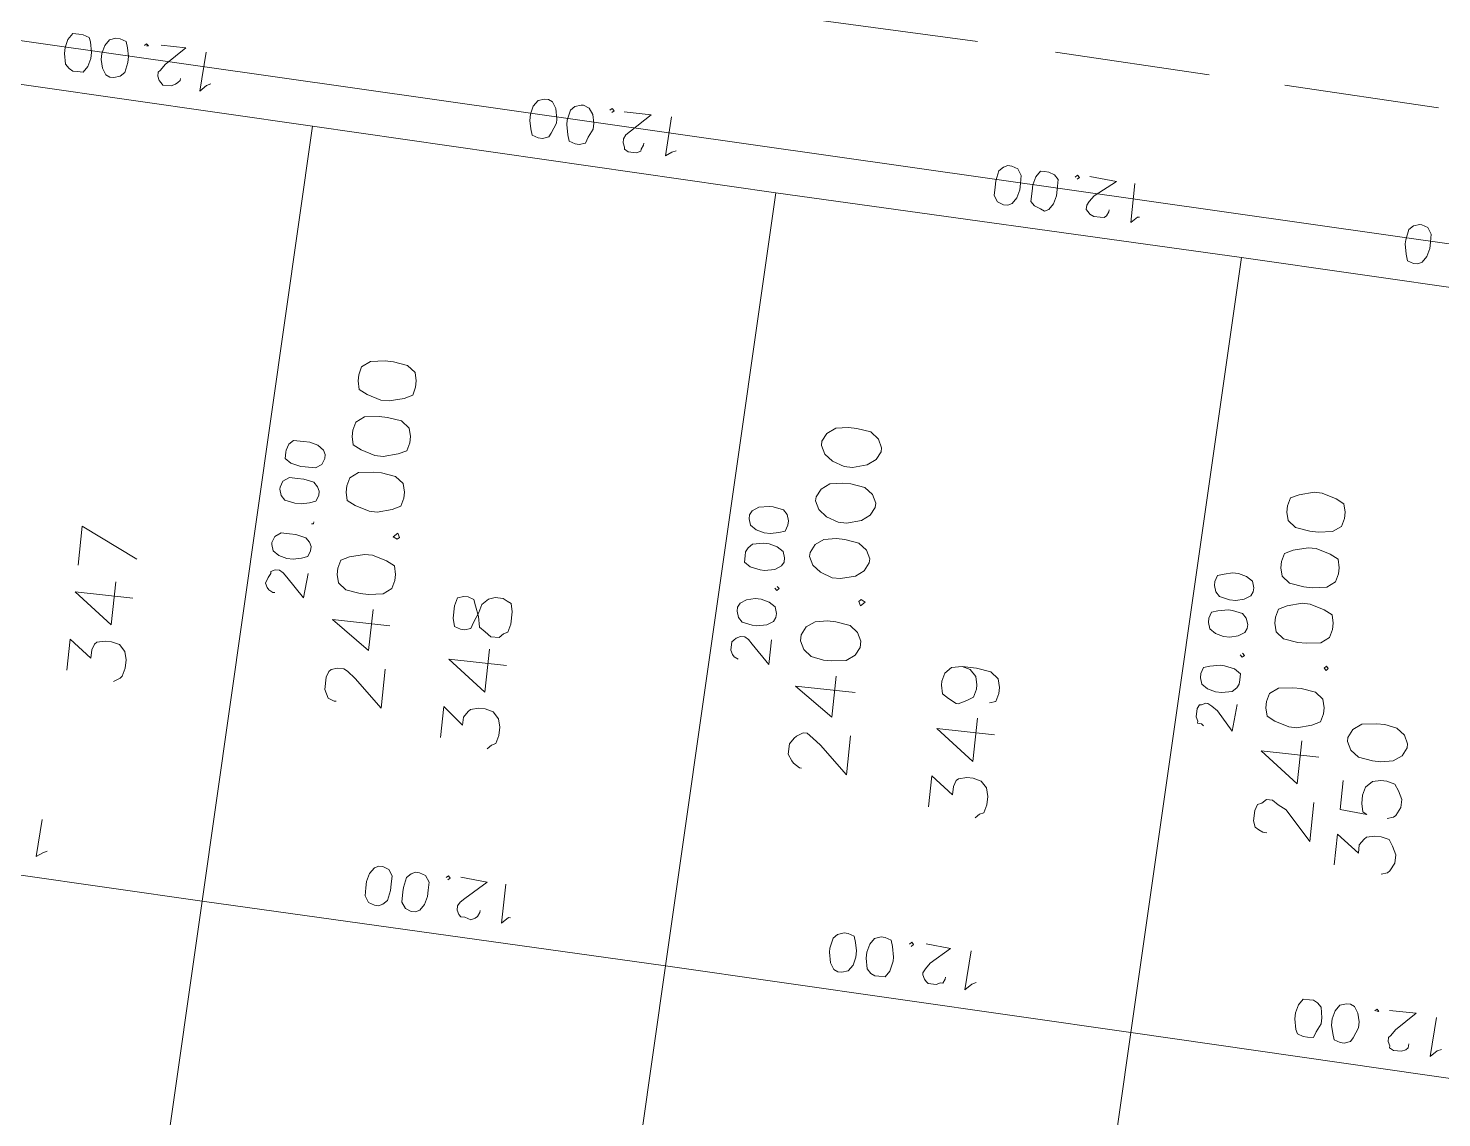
# Model space of a CAD drawing. Header units: metres. Extents: x -977055 to 805873, y -1033982 to 242021.
# Drawn here: x 2704.51 to 2740.82, y 903.1 to 931.07 of the extents above; entities that cross this region are included whole.
import ezdxf

# ---------------------------------------------------------------- set-up
doc = ezdxf.new("R2010")
doc.units = ezdxf.units.M
for name, color, linetype in [('PDF_acera', 7, 'Continuous'), ('PDF_areas por lote', 7, 'Continuous'), ('PDF_COTAS', 7, 'Continuous'), ('PDF_linea de centro', 7, 'Continuous'), ('PDF_LOTES', 7, 'Continuous'), ('PDF_No. lotes', 7, 'Continuous')]:
    doc.layers.add(name, color=color, linetype=linetype)

# ---------------------------------------------------------------- blocks, each defined once
blk = doc.blocks.new('CALLE')
at = {"layer": 'PDF_acera', "lineweight": 9}
blk.add_lwpolyline([(-111.724704, -292.584096), (-109.184544, -217.903392), (-107.787456, -216.633312), (-76.755168, -217.691712), (-75.442752, -219.046464), (-77.89824, -291.102336), (-78.787296, -291.06)], dxfattribs=at)
at = {"layer": 'PDF_areas por lote', "lineweight": 9}
for points in [[(-88.566912, -238.012992), (-88.566912, -237.970656), (-88.524576, -237.843648), (-88.439904, -237.801312), (-88.355232, -237.758976), (-88.101216, -237.758976), (-87.974208, -237.801312), (-87.931872, -237.843648), (-87.889536, -237.970656), (-87.889536, -238.097664), (-87.931872, -238.182336), (-88.05888, -238.35168), (-88.609248, -238.944384), (-87.804864, -238.944384)], [(-86.915808, -238.944384), (-86.915808, -237.758976), (-87.466176, -238.56336), (-86.619456, -238.56336)], [(-88.9056, -247.623264), (-88.9056, -247.580928), (-88.820928, -247.45392), (-88.778592, -247.411584), (-88.651584, -247.326912), (-88.439904, -247.326912), (-88.312896, -247.411584), (-88.27056, -247.45392), (-88.185888, -247.580928), (-88.185888, -247.6656), (-88.27056, -247.792608), (-88.397568, -247.961952), (-88.947936, -248.554656), (-88.143552, -248.554656)], [(-87.254496, -248.554656), (-87.254496, -247.326912), (-87.804864, -248.131296), (-86.958144, -248.131296)], [(-89.201952, -257.233536), (-89.201952, -257.148864), (-89.159616, -257.064192), (-89.11728, -256.97952), (-88.990272, -256.937184), (-88.778592, -256.937184), (-88.651584, -256.97952), (-88.609248, -257.064192), (-88.524576, -257.148864), (-88.524576, -257.275872), (-88.609248, -257.40288), (-88.69392, -257.572224), (-89.286624, -258.122592), (-88.48224, -258.122592)], [(-87.550848, -258.122592), (-87.550848, -256.937184), (-88.143552, -257.741568), (-87.254496, -257.741568)]]:
    blk.add_lwpolyline(points, dxfattribs=at)
for points in [[(-85.984416, -237.758976), (-86.15376, -237.801312), (-86.280768, -237.970656), (-86.323104, -238.267008), (-86.323104, -238.436352), (-86.280768, -238.732704), (-86.15376, -238.902048), (-85.984416, -238.944384), (-85.857408, -238.944384), (-85.688064, -238.902048), (-85.603392, -238.732704), (-85.51872, -238.436352), (-85.51872, -238.267008), (-85.603392, -237.970656), (-85.688064, -237.801312), (-85.857408, -237.758976)], [(-84.290976, -237.758976), (-84.46032, -237.801312), (-84.544992, -237.970656), (-84.629664, -238.267008), (-84.629664, -238.436352), (-84.544992, -238.732704), (-84.46032, -238.902048), (-84.290976, -238.944384), (-84.163968, -238.944384), (-83.994624, -238.902048), (-83.867616, -238.732704), (-83.82528, -238.436352), (-83.82528, -238.267008), (-83.867616, -237.970656), (-83.994624, -237.801312), (-84.163968, -237.758976)], [(-83.147904, -237.758976), (-83.317248, -237.801312), (-83.40192, -237.970656), (-83.486592, -238.267008), (-83.486592, -238.436352), (-83.40192, -238.732704), (-83.317248, -238.902048), (-83.147904, -238.944384), (-83.020896, -238.944384), (-82.851552, -238.902048), (-82.724544, -238.732704), (-82.682208, -238.436352), (-82.682208, -238.267008), (-82.724544, -237.970656), (-82.851552, -237.801312), (-83.020896, -237.758976)], [(-82.004832, -237.758976), (-82.174176, -237.801312), (-82.258848, -237.970656), (-82.34352, -238.267008), (-82.34352, -238.436352), (-82.258848, -238.732704), (-82.174176, -238.902048), (-82.004832, -238.944384), (-81.877824, -238.944384), (-81.70848, -238.902048), (-81.581472, -238.732704), (-81.539136, -238.436352), (-81.539136, -238.267008), (-81.581472, -237.970656), (-81.70848, -237.801312), (-81.877824, -237.758976)], [(-85.09536, -238.817376), (-85.137696, -238.902048), (-85.09536, -238.944384), (-85.010688, -238.902048)], [(-86.323104, -247.326912), (-86.492448, -247.411584), (-86.619456, -247.580928), (-86.661792, -247.834944), (-86.661792, -248.004288), (-86.619456, -248.30064), (-86.492448, -248.469984), (-86.323104, -248.554656), (-86.196096, -248.554656), (-86.026752, -248.469984), (-85.899744, -248.30064), (-85.857408, -248.004288), (-85.857408, -247.834944), (-85.899744, -247.580928), (-86.026752, -247.411584), (-86.196096, -247.326912)], [(-84.587328, -247.326912), (-84.756672, -247.411584), (-84.88368, -247.580928), (-84.968352, -247.834944), (-84.968352, -248.004288), (-84.88368, -248.30064), (-84.756672, -248.469984), (-84.587328, -248.554656), (-84.502656, -248.554656), (-84.333312, -248.469984), (-84.206304, -248.30064), (-84.163968, -248.004288), (-84.163968, -247.834944), (-84.206304, -247.580928), (-84.333312, -247.411584), (-84.502656, -247.326912)], [(-83.444256, -247.326912), (-83.6136, -247.411584), (-83.740608, -247.580928), (-83.82528, -247.834944), (-83.82528, -248.004288), (-83.740608, -248.30064), (-83.6136, -248.469984), (-83.444256, -248.554656), (-83.359584, -248.554656), (-83.19024, -248.469984), (-83.063232, -248.30064), (-83.020896, -248.004288), (-83.020896, -247.834944), (-83.063232, -247.580928), (-83.19024, -247.411584), (-83.359584, -247.326912)], [(-82.301184, -247.326912), (-82.470528, -247.411584), (-82.597536, -247.580928), (-82.682208, -247.834944), (-82.682208, -248.004288), (-82.597536, -248.30064), (-82.470528, -248.469984), (-82.301184, -248.554656), (-82.216512, -248.554656), (-82.047168, -248.469984), (-81.92016, -248.30064), (-81.877824, -248.004288), (-81.877824, -247.834944), (-81.92016, -247.580928), (-82.047168, -247.411584), (-82.216512, -247.326912)], [(-85.391712, -248.427648), (-85.476384, -248.469984), (-85.391712, -248.554656), (-85.349376, -248.469984)], [(-86.661792, -256.937184), (-86.831136, -256.97952), (-86.915808, -257.148864), (-87.00048, -257.445216), (-87.00048, -257.61456), (-86.915808, -257.910912), (-86.831136, -258.080256), (-86.661792, -258.122592), (-86.534784, -258.122592), (-86.36544, -258.080256), (-86.238432, -257.910912), (-86.196096, -257.61456), (-86.196096, -257.445216), (-86.238432, -257.148864), (-86.36544, -256.97952), (-86.534784, -256.937184)], [(-84.926016, -256.937184), (-85.09536, -256.97952), (-85.222368, -257.148864), (-85.264704, -257.445216), (-85.264704, -257.61456), (-85.222368, -257.910912), (-85.09536, -258.080256), (-84.926016, -258.122592), (-84.799008, -258.122592), (-84.629664, -258.080256), (-84.544992, -257.910912), (-84.46032, -257.61456), (-84.46032, -257.445216), (-84.544992, -257.148864), (-84.629664, -256.97952), (-84.799008, -256.937184)], [(-83.782944, -256.937184), (-83.952288, -256.97952), (-84.079296, -257.148864), (-84.121632, -257.445216), (-84.121632, -257.61456), (-84.079296, -257.910912), (-83.952288, -258.080256), (-83.782944, -258.122592), (-83.655936, -258.122592), (-83.486592, -258.080256), (-83.40192, -257.910912), (-83.317248, -257.61456), (-83.317248, -257.445216), (-83.40192, -257.148864), (-83.486592, -256.97952), (-83.655936, -256.937184)], [(-82.639872, -256.937184), (-82.809216, -256.97952), (-82.936224, -257.148864), (-82.97856, -257.445216), (-82.97856, -257.61456), (-82.936224, -257.910912), (-82.809216, -258.080256), (-82.639872, -258.122592), (-82.512864, -258.122592), (-82.34352, -258.080256), (-82.258848, -257.910912), (-82.174176, -257.61456), (-82.174176, -257.445216), (-82.258848, -257.148864), (-82.34352, -256.97952), (-82.512864, -256.937184)], [(-85.7304, -258.03792), (-85.772736, -258.080256), (-85.7304, -258.122592), (-85.688064, -258.080256)]]:
    blk.add_lwpolyline(points, close=True, dxfattribs=at)
at = {"layer": 'PDF_COTAS', "lineweight": 9}
for points in [[(-76.331808, -231.36624), (-76.331808, -231.493248), (-76.2048, -231.57792), (-76.035456, -231.620256), (-75.908448, -231.620256), (-75.696768, -231.57792), (-75.612096, -231.535584), (-75.56976, -231.408576), (-75.56976, -231.323904), (-75.56976, -231.196896), (-75.696768, -231.112224), (-75.866112, -231.069888), (-75.99312, -231.069888), (-76.2048, -231.112224), (-76.289472, -231.196896), (-76.331808, -231.281568)], [(-76.374144, -232.128288), (-76.331808, -232.255296), (-76.247136, -232.339968), (-76.035456, -232.382304), (-75.908448, -232.382304), (-75.739104, -232.339968), (-75.612096, -232.297632), (-75.56976, -232.170624), (-75.56976, -232.085952), (-75.612096, -231.958944), (-75.739104, -231.874272), (-75.908448, -231.831936), (-76.035456, -231.831936), (-76.2048, -231.874272), (-76.331808, -231.958944), (-76.374144, -232.043616)], [(-86.026752, -237.166272), (-86.534784, -237.123936), (-86.15376, -236.742912), (-86.069088, -236.65824), (-86.026752, -236.573568), (-86.026752, -236.488896), (-86.069088, -236.404224), (-86.111424, -236.404224), (-86.196096, -236.361888), (-86.323104, -236.319552), (-86.407776, -236.361888), (-86.450112, -236.404224), (-86.492448, -236.488896), (-86.492448, -236.531232), (-86.492448, -236.488896), (-86.450112, -236.404224), (-86.407776, -236.361888), (-86.323104, -236.319552), (-86.196096, -236.361888), (-86.111424, -236.404224), (-86.069088, -236.404224), (-86.026752, -236.488896), (-86.026752, -236.573568), (-86.069088, -236.65824), (-86.15376, -236.742912), (-86.534784, -237.123936)], [(-85.51872, -236.361888), (-85.645728, -236.404224), (-85.7304, -236.531232), (-85.772736, -236.700576), (-85.772736, -236.827584), (-85.7304, -236.996928), (-85.688064, -237.123936), (-85.561056, -237.166272), (-85.476384, -237.166272), (-85.391712, -237.123936), (-85.30704, -237.039264), (-85.264704, -236.827584), (-85.264704, -236.700576), (-85.264704, -236.531232), (-85.349376, -236.404224), (-85.476384, -236.361888)], [(-85.51872, -236.361888), (-85.645728, -236.404224), (-85.7304, -236.531232), (-85.772736, -236.700576), (-85.772736, -236.827584), (-85.7304, -236.996928), (-85.688064, -237.123936), (-85.561056, -237.166272), (-85.476384, -237.166272), (-85.391712, -237.123936), (-85.30704, -237.039264), (-85.264704, -236.827584), (-85.264704, -236.700576), (-85.264704, -236.531232), (-85.349376, -236.404224), (-85.476384, -236.361888)], [(-84.375648, -236.404224), (-84.502656, -236.44656), (-84.587328, -236.531232), (-84.629664, -236.742912), (-84.629664, -236.86992), (-84.587328, -237.039264), (-84.544992, -237.166272), (-84.417984, -237.208608), (-84.333312, -237.208608), (-84.24864, -237.166272), (-84.163968, -237.0816), (-84.121632, -236.86992), (-84.121632, -236.742912), (-84.121632, -236.573568), (-84.206304, -236.44656), (-84.333312, -236.404224)], [(-84.375648, -236.404224), (-84.502656, -236.44656), (-84.587328, -236.531232), (-84.629664, -236.742912), (-84.629664, -236.86992), (-84.587328, -237.039264), (-84.544992, -237.166272), (-84.417984, -237.208608), (-84.333312, -237.208608), (-84.24864, -237.166272), (-84.163968, -237.0816), (-84.121632, -236.86992), (-84.121632, -236.742912), (-84.121632, -236.573568), (-84.206304, -236.44656), (-84.333312, -236.404224)], [(-83.6136, -236.44656), (-83.740608, -236.44656), (-83.82528, -236.573568), (-83.867616, -236.785248), (-83.867616, -236.86992), (-83.867616, -237.0816), (-83.782944, -237.208608), (-83.655936, -237.250944), (-83.571264, -237.250944), (-83.486592, -237.208608), (-83.40192, -237.0816), (-83.359584, -236.912256), (-83.359584, -236.785248), (-83.359584, -236.573568), (-83.444256, -236.488896), (-83.571264, -236.44656)], [(-83.6136, -236.44656), (-83.740608, -236.44656), (-83.82528, -236.573568), (-83.867616, -236.785248), (-83.867616, -236.86992), (-83.867616, -237.0816), (-83.782944, -237.208608), (-83.655936, -237.250944), (-83.571264, -237.250944), (-83.486592, -237.208608), (-83.40192, -237.0816), (-83.359584, -236.912256), (-83.359584, -236.785248), (-83.359584, -236.573568), (-83.444256, -236.488896), (-83.571264, -236.44656)], [(-84.968352, -237.166272), (-85.010688, -237.166272), (-85.010688, -237.123936), (-85.010688, -237.166272)], [(-92.631168, -239.325408), (-92.588832, -239.41008), (-92.50416, -239.494752), (-92.29248, -239.537088), (-92.165472, -239.537088), (-91.996128, -239.537088), (-91.86912, -239.452416), (-91.826784, -239.325408), (-91.826784, -239.240736), (-91.86912, -239.156064), (-91.996128, -239.071392), (-92.165472, -239.029056), (-92.29248, -239.029056), (-92.461824, -239.029056), (-92.588832, -239.113728), (-92.631168, -239.240736)], [(-92.631168, -239.325408), (-92.588832, -239.41008), (-92.50416, -239.494752), (-92.29248, -239.537088), (-92.165472, -239.537088), (-91.996128, -239.537088), (-91.86912, -239.452416), (-91.826784, -239.325408), (-91.826784, -239.240736), (-91.86912, -239.156064), (-91.996128, -239.071392), (-92.165472, -239.029056), (-92.29248, -239.029056), (-92.461824, -239.029056), (-92.588832, -239.113728), (-92.631168, -239.240736)], [(-92.673504, -240.087456), (-92.631168, -240.172128), (-92.50416, -240.2568), (-92.334816, -240.299136), (-92.207808, -240.299136), (-92.038464, -240.299136), (-91.911456, -240.214464), (-91.86912, -240.087456), (-91.86912, -240.002784), (-91.911456, -239.918112), (-91.996128, -239.83344), (-92.207808, -239.791104), (-92.29248, -239.791104), (-92.50416, -239.791104), (-92.631168, -239.875776), (-92.673504, -240.002784)], [(-92.673504, -240.087456), (-92.631168, -240.172128), (-92.50416, -240.2568), (-92.334816, -240.299136), (-92.207808, -240.299136), (-92.038464, -240.299136), (-91.911456, -240.214464), (-91.86912, -240.087456), (-91.86912, -240.002784), (-91.911456, -239.918112), (-91.996128, -239.83344), (-92.207808, -239.791104), (-92.29248, -239.791104), (-92.50416, -239.791104), (-92.631168, -239.875776), (-92.673504, -240.002784)], [(-91.911456, -240.637824), (-91.86912, -240.68016), (-91.911456, -240.722496), (-91.953792, -240.68016), (-91.911456, -240.722496), (-91.86912, -240.68016)], [(-76.670496, -240.976512), (-76.62816, -241.10352), (-76.543488, -241.145856), (-76.331808, -241.230528), (-76.247136, -241.230528), (-76.035456, -241.188192), (-75.908448, -241.10352), (-75.866112, -241.018848), (-75.866112, -240.934176), (-75.908448, -240.807168), (-76.035456, -240.722496), (-76.2048, -240.68016), (-76.331808, -240.68016), (-76.501152, -240.722496), (-76.62816, -240.764832), (-76.670496, -240.89184)], [(-91.86912, -240.934176), (-91.911456, -241.484544), (-92.29248, -241.061184), (-92.377152, -240.976512), (-92.461824, -240.934176), (-92.546496, -240.934176), (-92.631168, -240.976512), (-92.673504, -241.018848), (-92.673504, -241.10352), (-92.71584, -241.230528), (-92.673504, -241.3152), (-92.631168, -241.357536), (-92.546496, -241.399872), (-92.50416, -241.399872), (-92.546496, -241.399872), (-92.631168, -241.357536), (-92.673504, -241.3152), (-92.71584, -241.230528), (-92.673504, -241.10352), (-92.673504, -241.018848), (-92.631168, -240.976512), (-92.546496, -240.934176), (-92.461824, -240.934176), (-92.377152, -240.976512), (-92.29248, -241.061184), (-91.911456, -241.484544)], [(-76.712832, -241.73856), (-76.670496, -241.865568), (-76.543488, -241.907904), (-76.374144, -241.992576), (-76.247136, -241.992576), (-76.077792, -241.95024), (-75.950784, -241.865568), (-75.908448, -241.73856), (-75.908448, -241.696224), (-75.950784, -241.569216), (-76.035456, -241.484544), (-76.247136, -241.442208), (-76.331808, -241.442208), (-76.543488, -241.484544), (-76.670496, -241.52688), (-76.712832, -241.653888)], [(-91.911456, -241.865568), (-92.71584, -241.865568), (-92.588832, -241.992576), (-92.588832, -242.034912), (-92.588832, -241.992576), (-92.71584, -241.865568)], [(-86.36544, -246.734208), (-86.873472, -246.734208), (-86.492448, -246.353184), (-86.407776, -246.268512), (-86.36544, -246.18384), (-86.36544, -246.099168), (-86.407776, -246.014496), (-86.450112, -245.97216), (-86.492448, -245.929824), (-86.661792, -245.929824), (-86.746464, -245.97216), (-86.7888, -246.014496), (-86.831136, -246.099168), (-86.7888, -246.014496), (-86.746464, -245.97216), (-86.661792, -245.929824), (-86.492448, -245.929824), (-86.450112, -245.97216), (-86.407776, -246.014496), (-86.36544, -246.099168), (-86.36544, -246.18384), (-86.407776, -246.268512), (-86.492448, -246.353184), (-86.873472, -246.734208)], [(-85.857408, -245.97216), (-85.984416, -246.014496), (-86.069088, -246.099168), (-86.111424, -246.310848), (-86.111424, -246.39552), (-86.069088, -246.6072), (-85.984416, -246.734208), (-85.899744, -246.776544), (-85.815072, -246.776544), (-85.688064, -246.734208), (-85.603392, -246.6072), (-85.561056, -246.437856), (-85.561056, -246.310848), (-85.603392, -246.141504), (-85.688064, -246.014496), (-85.772736, -245.97216)], [(-85.857408, -245.97216), (-85.984416, -246.014496), (-86.069088, -246.099168), (-86.111424, -246.310848), (-86.111424, -246.39552), (-86.069088, -246.6072), (-85.984416, -246.734208), (-85.899744, -246.776544), (-85.815072, -246.776544), (-85.688064, -246.734208), (-85.603392, -246.6072), (-85.561056, -246.437856), (-85.561056, -246.310848), (-85.603392, -246.141504), (-85.688064, -246.014496), (-85.772736, -245.97216)], [(-84.714336, -246.014496), (-84.841344, -246.014496), (-84.926016, -246.141504), (-84.968352, -246.353184), (-84.968352, -246.437856), (-84.926016, -246.649536), (-84.841344, -246.776544), (-84.756672, -246.81888), (-84.672, -246.81888), (-84.544992, -246.776544), (-84.46032, -246.649536), (-84.417984, -246.480192), (-84.417984, -246.353184), (-84.46032, -246.141504), (-84.544992, -246.056832), (-84.629664, -246.014496)], [(-84.714336, -246.014496), (-84.841344, -246.014496), (-84.926016, -246.141504), (-84.968352, -246.353184), (-84.968352, -246.437856), (-84.926016, -246.649536), (-84.841344, -246.776544), (-84.756672, -246.81888), (-84.672, -246.81888), (-84.544992, -246.776544), (-84.46032, -246.649536), (-84.417984, -246.480192), (-84.417984, -246.353184), (-84.46032, -246.141504), (-84.544992, -246.056832), (-84.629664, -246.014496)], [(-83.952288, -246.014496), (-84.079296, -246.056832), (-84.163968, -246.18384), (-84.206304, -246.353184), (-84.206304, -246.480192), (-84.163968, -246.649536), (-84.121632, -246.776544), (-83.994624, -246.81888), (-83.909952, -246.81888), (-83.782944, -246.776544), (-83.698272, -246.691872), (-83.655936, -246.480192), (-83.655936, -246.39552), (-83.698272, -246.18384), (-83.782944, -246.056832), (-83.867616, -246.014496)], [(-83.952288, -246.014496), (-84.079296, -246.056832), (-84.163968, -246.18384), (-84.206304, -246.353184), (-84.206304, -246.480192), (-84.163968, -246.649536), (-84.121632, -246.776544), (-83.994624, -246.81888), (-83.909952, -246.81888), (-83.782944, -246.776544), (-83.698272, -246.691872), (-83.655936, -246.480192), (-83.655936, -246.39552), (-83.698272, -246.18384), (-83.782944, -246.056832), (-83.867616, -246.014496)], [(-85.264704, -246.734208), (-85.30704, -246.776544), (-85.349376, -246.734208), (-85.30704, -246.691872), (-85.349376, -246.734208), (-85.30704, -246.776544)], [(-92.969856, -248.893344), (-92.92752, -249.020352), (-92.800512, -249.105024), (-92.631168, -249.14736), (-92.50416, -249.14736), (-92.334816, -249.105024), (-92.207808, -249.062688), (-92.165472, -248.93568), (-92.165472, -248.851008), (-92.207808, -248.724), (-92.29248, -248.639328), (-92.50416, -248.596992), (-92.588832, -248.596992), (-92.800512, -248.639328), (-92.92752, -248.724), (-92.969856, -248.808672)], [(-92.969856, -248.893344), (-92.92752, -249.020352), (-92.800512, -249.105024), (-92.631168, -249.14736), (-92.50416, -249.14736), (-92.334816, -249.105024), (-92.207808, -249.062688), (-92.165472, -248.93568), (-92.165472, -248.851008), (-92.207808, -248.724), (-92.29248, -248.639328), (-92.50416, -248.596992), (-92.588832, -248.596992), (-92.800512, -248.639328), (-92.92752, -248.724), (-92.969856, -248.808672)], [(-92.969856, -249.655392), (-92.969856, -249.7824), (-92.842848, -249.867072), (-92.631168, -249.909408), (-92.546496, -249.909408), (-92.334816, -249.867072), (-92.207808, -249.824736), (-92.165472, -249.697728), (-92.165472, -249.613056), (-92.207808, -249.486048), (-92.334816, -249.401376), (-92.50416, -249.35904), (-92.631168, -249.35904), (-92.842848, -249.401376), (-92.92752, -249.486048), (-92.969856, -249.57072)], [(-92.969856, -249.655392), (-92.969856, -249.7824), (-92.842848, -249.867072), (-92.631168, -249.909408), (-92.546496, -249.909408), (-92.334816, -249.867072), (-92.207808, -249.824736), (-92.165472, -249.697728), (-92.165472, -249.613056), (-92.207808, -249.486048), (-92.334816, -249.401376), (-92.50416, -249.35904), (-92.631168, -249.35904), (-92.842848, -249.401376), (-92.92752, -249.486048), (-92.969856, -249.57072)], [(-92.250144, -250.20576), (-92.207808, -250.248096), (-92.250144, -250.290432), (-92.29248, -250.248096), (-92.250144, -250.290432), (-92.207808, -250.248096)], [(-77.009184, -250.586784), (-76.966848, -250.671456), (-76.83984, -250.756128), (-76.670496, -250.798464), (-76.543488, -250.798464), (-76.374144, -250.798464), (-76.247136, -250.713792), (-76.2048, -250.586784), (-76.2048, -250.502112), (-76.247136, -250.41744), (-76.331808, -250.332768), (-76.543488, -250.290432), (-76.670496, -250.290432), (-76.83984, -250.290432), (-76.966848, -250.375104), (-77.009184, -250.502112)], [(-92.207808, -250.544448), (-92.250144, -251.05248), (-92.588832, -250.671456), (-92.71584, -250.586784), (-92.800512, -250.544448), (-92.842848, -250.544448), (-92.92752, -250.586784), (-92.969856, -250.62912), (-93.012192, -250.671456), (-93.012192, -250.8408), (-92.969856, -250.925472), (-92.969856, -250.967808), (-92.885184, -251.010144), (-92.842848, -251.010144), (-92.885184, -251.010144), (-92.969856, -250.967808), (-92.969856, -250.925472), (-93.012192, -250.8408), (-93.012192, -250.671456), (-92.969856, -250.62912), (-92.92752, -250.586784), (-92.842848, -250.544448), (-92.800512, -250.544448), (-92.71584, -250.586784), (-92.588832, -250.671456), (-92.250144, -251.05248)], [(-77.05152, -251.348832), (-77.009184, -251.433504), (-76.882176, -251.518176), (-76.712832, -251.560512), (-76.585824, -251.560512), (-76.374144, -251.560512), (-76.289472, -251.47584), (-76.247136, -251.348832), (-76.247136, -251.26416), (-76.247136, -251.179488), (-76.374144, -251.094816), (-76.543488, -251.05248), (-76.670496, -251.05248), (-76.882176, -251.05248), (-76.966848, -251.137152), (-77.009184, -251.26416)], [(-92.250144, -251.47584), (-93.054528, -251.433504), (-92.92752, -251.560512), (-92.885184, -251.645184), (-92.92752, -251.560512), (-93.054528, -251.433504)], [(-86.661792, -256.34448), (-87.21216, -256.302144), (-86.831136, -255.963456), (-86.746464, -255.836448), (-86.704128, -255.751776), (-86.704128, -255.70944), (-86.746464, -255.624768), (-86.746464, -255.582432), (-86.831136, -255.540096), (-87.00048, -255.540096), (-87.085152, -255.582432), (-87.127488, -255.582432), (-87.127488, -255.667104), (-87.169824, -255.70944), (-87.127488, -255.667104), (-87.127488, -255.582432), (-87.085152, -255.582432), (-87.00048, -255.540096), (-86.831136, -255.540096), (-86.746464, -255.582432), (-86.746464, -255.624768), (-86.704128, -255.70944), (-86.704128, -255.751776), (-86.746464, -255.836448), (-86.831136, -255.963456), (-87.21216, -256.302144)], [(-86.196096, -255.540096), (-86.323104, -255.582432), (-86.407776, -255.70944), (-86.450112, -255.878784), (-86.450112, -256.005792), (-86.407776, -256.217472), (-86.323104, -256.302144), (-86.238432, -256.34448), (-86.15376, -256.34448), (-86.026752, -256.34448), (-85.94208, -256.217472), (-85.899744, -256.005792), (-85.899744, -255.92112), (-85.94208, -255.70944), (-85.984416, -255.582432), (-86.111424, -255.540096)], [(-86.196096, -255.540096), (-86.323104, -255.582432), (-86.407776, -255.70944), (-86.450112, -255.878784), (-86.450112, -256.005792), (-86.407776, -256.217472), (-86.323104, -256.302144), (-86.238432, -256.34448), (-86.15376, -256.34448), (-86.026752, -256.34448), (-85.94208, -256.217472), (-85.899744, -256.005792), (-85.899744, -255.92112), (-85.94208, -255.70944), (-85.984416, -255.582432), (-86.111424, -255.540096)], [(-85.053024, -255.582432), (-85.180032, -255.624768), (-85.264704, -255.751776), (-85.30704, -255.92112), (-85.30704, -256.048128), (-85.264704, -256.217472), (-85.180032, -256.34448), (-85.09536, -256.386816), (-85.010688, -256.386816), (-84.88368, -256.34448), (-84.799008, -256.259808), (-84.756672, -256.048128), (-84.756672, -255.963456), (-84.799008, -255.751776), (-84.841344, -255.624768), (-84.968352, -255.582432)], [(-85.053024, -255.582432), (-85.180032, -255.624768), (-85.264704, -255.751776), (-85.30704, -255.92112), (-85.30704, -256.048128), (-85.264704, -256.217472), (-85.180032, -256.34448), (-85.09536, -256.386816), (-85.010688, -256.386816), (-84.88368, -256.34448), (-84.799008, -256.259808), (-84.756672, -256.048128), (-84.756672, -255.963456), (-84.799008, -255.751776), (-84.841344, -255.624768), (-84.968352, -255.582432)], [(-84.290976, -255.624768), (-84.417984, -255.667104), (-84.502656, -255.751776), (-84.544992, -255.963456), (-84.544992, -256.090464), (-84.502656, -256.259808), (-84.417984, -256.386816), (-84.333312, -256.429152), (-84.24864, -256.429152), (-84.121632, -256.386816), (-84.03696, -256.259808), (-83.994624, -256.090464), (-83.994624, -255.963456), (-84.03696, -255.794112), (-84.079296, -255.667104), (-84.206304, -255.624768)], [(-84.290976, -255.624768), (-84.417984, -255.667104), (-84.502656, -255.751776), (-84.544992, -255.963456), (-84.544992, -256.090464), (-84.502656, -256.259808), (-84.417984, -256.386816), (-84.333312, -256.429152), (-84.24864, -256.429152), (-84.121632, -256.386816), (-84.03696, -256.259808), (-83.994624, -256.090464), (-83.994624, -255.963456), (-84.03696, -255.794112), (-84.079296, -255.667104), (-84.206304, -255.624768)], [(-85.603392, -256.34448), (-85.645728, -256.386816), (-85.688064, -256.34448), (-85.645728, -256.302144), (-85.688064, -256.34448), (-85.645728, -256.386816)], [(-93.266208, -258.503616), (-93.266208, -258.630624), (-93.1392, -258.67296), (-92.969856, -258.757632), (-92.842848, -258.757632), (-92.631168, -258.715296), (-92.546496, -258.630624), (-92.50416, -258.545952), (-92.50416, -258.46128), (-92.50416, -258.334272), (-92.631168, -258.2496), (-92.800512, -258.207264), (-92.92752, -258.207264), (-93.1392, -258.2496), (-93.223872, -258.291936), (-93.266208, -258.418944)], [(-93.266208, -258.503616), (-93.266208, -258.630624), (-93.1392, -258.67296), (-92.969856, -258.757632), (-92.842848, -258.757632), (-92.631168, -258.715296), (-92.546496, -258.630624), (-92.50416, -258.545952), (-92.50416, -258.46128), (-92.50416, -258.334272), (-92.631168, -258.2496), (-92.800512, -258.207264), (-92.92752, -258.207264), (-93.1392, -258.2496), (-93.223872, -258.291936), (-93.266208, -258.418944)], [(-77.305536, -259.053984), (-77.2632, -259.138656), (-77.136192, -259.223328), (-76.966848, -259.265664), (-76.83984, -259.265664), (-76.670496, -259.265664), (-76.543488, -259.180992), (-76.501152, -259.053984), (-76.501152, -259.011648), (-76.543488, -258.88464), (-76.62816, -258.799968), (-76.83984, -258.757632), (-76.924512, -258.757632), (-77.136192, -258.799968), (-77.2632, -258.842304), (-77.305536, -258.969312)], [(-93.308544, -259.265664), (-93.266208, -259.392672), (-93.181536, -259.435008), (-92.969856, -259.51968), (-92.842848, -259.51968), (-92.673504, -259.477344), (-92.546496, -259.392672), (-92.50416, -259.308), (-92.50416, -259.223328), (-92.546496, -259.09632), (-92.673504, -259.011648), (-92.842848, -258.969312), (-92.969856, -258.969312), (-93.1392, -259.011648), (-93.266208, -259.053984), (-93.308544, -259.180992)], [(-93.308544, -259.265664), (-93.266208, -259.392672), (-93.181536, -259.435008), (-92.969856, -259.51968), (-92.842848, -259.51968), (-92.673504, -259.477344), (-92.546496, -259.392672), (-92.50416, -259.308), (-92.50416, -259.223328), (-92.546496, -259.09632), (-92.673504, -259.011648), (-92.842848, -258.969312), (-92.969856, -258.969312), (-93.1392, -259.011648), (-93.266208, -259.053984), (-93.308544, -259.180992)], [(-92.588832, -259.816032), (-92.546496, -259.858368), (-92.588832, -259.900704), (-92.588832, -259.858368), (-92.588832, -259.900704), (-92.546496, -259.858368)], [(-92.546496, -260.112384), (-92.546496, -260.662752), (-92.92752, -260.281728), (-93.054528, -260.197056), (-93.096864, -260.15472), (-93.181536, -260.15472), (-93.266208, -260.197056), (-93.308544, -260.197056), (-93.35088, -260.281728), (-93.35088, -260.451072), (-93.308544, -260.535744), (-93.266208, -260.57808), (-93.223872, -260.57808), (-93.181536, -260.57808), (-93.223872, -260.57808), (-93.266208, -260.57808), (-93.308544, -260.535744), (-93.35088, -260.451072), (-93.35088, -260.281728), (-93.308544, -260.197056), (-93.266208, -260.197056), (-93.181536, -260.15472), (-93.096864, -260.15472), (-93.054528, -260.197056), (-92.92752, -260.281728), (-92.546496, -260.662752)], [(-92.588832, -261.086112), (-93.393216, -261.043776), (-93.266208, -261.170784), (-93.223872, -261.255456), (-93.266208, -261.170784), (-93.393216, -261.043776)]]:
    blk.add_lwpolyline(points, close=True, dxfattribs=at)
for points in [[(-92.250144, -232.466976), (-92.29248, -232.382304), (-92.377152, -232.255296), (-91.615104, -232.297632)], [(-75.654432, -232.720992), (-75.654432, -232.763328), (-75.612096, -232.720992), (-75.654432, -232.678656)], [(-76.247136, -233.48304), (-76.289472, -233.48304), (-76.331808, -233.440704), (-76.374144, -233.398368), (-76.41648, -233.313696), (-76.41648, -233.144352), (-76.374144, -233.102016), (-76.331808, -233.05968), (-76.247136, -233.017344), (-76.162464, -233.017344), (-76.120128, -233.05968), (-75.99312, -233.144352), (-75.612096, -233.525376), (-75.612096, -233.017344)], [(-76.289472, -234.11808), (-76.331808, -234.033408), (-76.458816, -233.9064), (-75.654432, -233.948736)], [(-75.99312, -242.331264), (-75.950784, -242.3736), (-75.908448, -242.331264), (-75.950784, -242.288928)], [(-76.543488, -243.050976), (-76.585824, -243.050976), (-76.670496, -243.00864), (-76.712832, -243.00864), (-76.755168, -242.923968), (-76.755168, -242.754624), (-76.712832, -242.669952), (-76.670496, -242.669952), (-76.585824, -242.627616), (-76.501152, -242.627616), (-76.41648, -242.669952), (-76.331808, -242.754624), (-75.950784, -243.135648), (-75.950784, -242.58528)], [(-76.62816, -243.728352), (-76.670496, -243.64368), (-76.755168, -243.516672), (-75.950784, -243.559008)], [(-76.331808, -251.941536), (-76.289472, -251.983872), (-76.247136, -251.941536), (-76.289472, -251.8992)], [(-76.882176, -252.661248), (-76.924512, -252.661248), (-77.009184, -252.618912), (-77.05152, -252.576576), (-77.05152, -252.491904), (-77.05152, -252.364896), (-77.009184, -252.280224), (-76.966848, -252.237888), (-76.924512, -252.195552), (-76.83984, -252.195552), (-76.755168, -252.237888), (-76.62816, -252.32256), (-76.289472, -252.74592), (-76.247136, -252.195552)], [(-76.966848, -253.296288), (-76.966848, -253.253952), (-77.093856, -253.126944), (-76.289472, -253.126944)]]:
    blk.add_lwpolyline(points, dxfattribs=at)
at = {"layer": 'PDF_linea de centro', "lineweight": 9}
for points in [[(-73.749312, -249.613056), (-73.66464, -246.437856)], [(-73.918656, -254.397024), (-73.791648, -251.221824)], [(-74.088, -259.138656), (-73.960992, -255.963456)]]:
    blk.add_lwpolyline(points, dxfattribs=at)
at = {"layer": 'PDF_LOTES', "lineweight": 20}
for points in [[(-108.59184, -225.566208), (-108.888192, -235.17648), (-92.92752, -235.726848), (-92.588832, -226.116576)], [(-92.588832, -226.116576), (-92.92752, -235.726848), (-76.924512, -236.277216), (-76.585824, -226.666944)], [(-108.888192, -235.17648), (-109.22688, -244.744416), (-93.223872, -245.294784), (-92.92752, -235.726848)], [(-92.92752, -235.726848), (-93.223872, -245.294784), (-77.2632, -245.845152), (-76.924512, -236.277216)], [(-109.22688, -244.744416), (-109.565568, -254.354688), (-93.56256, -254.905056), (-93.223872, -245.294784)], [(-93.223872, -245.294784), (-93.56256, -254.905056), (-77.559552, -255.455424), (-77.2632, -245.845152)], [(-109.565568, -254.354688), (-109.904256, -263.96496), (-93.901248, -264.515328), (-93.56256, -254.905056)], [(-93.56256, -254.905056), (-93.901248, -264.515328), (-77.89824, -265.065696), (-77.559552, -255.455424)]]:
    blk.add_lwpolyline(points, close=True, dxfattribs=at)
at = {"layer": 'PDF_No. lotes', "lineweight": 20}
for points in [[(-88.524576, -232.466976), (-87.889536, -232.466976), (-88.228224, -232.932672), (-88.05888, -232.932672), (-87.931872, -232.975008), (-87.889536, -233.017344), (-87.8472, -233.186688), (-87.8472, -233.313696), (-87.889536, -233.48304), (-88.016544, -233.610048), (-88.185888, -233.652384), (-88.355232, -233.652384), (-88.524576, -233.610048), (-88.566912, -233.567712), (-88.651584, -233.440704)], [(-86.915808, -233.652384), (-86.915808, -232.466976), (-87.508512, -233.27136), (-86.619456, -233.27136)], [(-86.111424, -233.652384), (-85.561056, -232.466976), (-86.36544, -232.466976)], [(-89.074944, -240.214464), (-88.439904, -240.214464), (-88.778592, -240.637824), (-88.609248, -240.637824), (-88.48224, -240.722496), (-88.439904, -240.764832), (-88.397568, -240.934176), (-88.397568, -241.061184), (-88.439904, -241.230528), (-88.566912, -241.357536), (-88.736256, -241.399872), (-88.9056, -241.399872), (-89.074944, -241.357536), (-89.11728, -241.272864), (-89.201952, -241.188192)], [(-87.466176, -241.399872), (-87.466176, -240.214464), (-88.05888, -241.018848), (-87.169824, -241.018848)], [(-89.413632, -250.290432), (-88.778592, -250.290432), (-89.11728, -250.756128), (-88.947936, -250.756128), (-88.820928, -250.798464), (-88.778592, -250.8408), (-88.736256, -251.010144), (-88.736256, -251.137152), (-88.778592, -251.306496), (-88.9056, -251.433504), (-89.074944, -251.47584), (-89.244288, -251.47584), (-89.413632, -251.433504), (-89.455968, -251.348832), (-89.54064, -251.26416)], [(-87.804864, -251.47584), (-87.804864, -250.290432), (-88.397568, -251.094816), (-87.508512, -251.094816)], [(-86.492448, -250.671456), (-86.534784, -250.8408), (-86.661792, -250.967808), (-86.831136, -251.010144), (-86.915808, -251.010144), (-87.085152, -250.967808), (-87.169824, -250.8408), (-87.254496, -250.671456), (-87.254496, -250.62912), (-87.169824, -250.459776), (-87.085152, -250.332768), (-86.915808, -250.290432), (-86.831136, -250.290432), (-86.661792, -250.332768), (-86.534784, -250.459776), (-86.492448, -250.671456), (-86.492448, -250.967808), (-86.534784, -251.26416), (-86.661792, -251.433504), (-86.831136, -251.47584), (-86.958144, -251.47584), (-87.127488, -251.433504), (-87.169824, -251.306496)], [(-89.709984, -258.67296), (-89.074944, -258.67296), (-89.413632, -259.138656), (-89.244288, -259.138656), (-89.11728, -259.223328), (-89.074944, -259.265664), (-89.032608, -259.435008), (-89.032608, -259.562016), (-89.074944, -259.73136), (-89.201952, -259.816032), (-89.371296, -259.900704), (-89.54064, -259.900704), (-89.709984, -259.816032), (-89.75232, -259.773696), (-89.794656, -259.646688)], [(-87.974208, -258.67296), (-88.566912, -258.67296), (-88.609248, -259.223328), (-88.566912, -259.138656), (-88.397568, -259.09632), (-88.228224, -259.09632), (-88.05888, -259.138656), (-87.931872, -259.265664), (-87.889536, -259.435008), (-87.889536, -259.562016), (-87.931872, -259.73136), (-88.05888, -259.816032), (-88.228224, -259.900704), (-88.397568, -259.900704), (-88.566912, -259.816032), (-88.609248, -259.773696), (-88.651584, -259.646688)]]:
    blk.add_lwpolyline(points, dxfattribs=at)
for points in [[(-86.619456, -240.214464), (-86.7888, -240.2568), (-86.831136, -240.383808), (-86.831136, -240.46848), (-86.7888, -240.595488), (-86.661792, -240.637824), (-86.450112, -240.722496), (-86.280768, -240.764832), (-86.15376, -240.89184), (-86.111424, -241.018848), (-86.111424, -241.188192), (-86.15376, -241.272864), (-86.196096, -241.357536), (-86.36544, -241.399872), (-86.619456, -241.399872), (-86.7888, -241.357536), (-86.831136, -241.272864), (-86.915808, -241.188192), (-86.915808, -241.018848), (-86.831136, -240.89184), (-86.746464, -240.764832), (-86.534784, -240.722496), (-86.323104, -240.637824), (-86.196096, -240.595488), (-86.15376, -240.46848), (-86.15376, -240.383808), (-86.196096, -240.2568), (-86.36544, -240.214464)], [(-87.169824, -258.67296), (-87.339168, -258.757632), (-87.466176, -258.926976), (-87.508512, -259.223328), (-87.508512, -259.392672), (-87.466176, -259.646688), (-87.339168, -259.816032), (-87.169824, -259.900704), (-87.085152, -259.900704), (-86.915808, -259.816032), (-86.7888, -259.646688), (-86.746464, -259.392672), (-86.746464, -259.223328), (-86.7888, -258.926976), (-86.915808, -258.757632), (-87.085152, -258.67296)]]:
    blk.add_lwpolyline(points, close=True, dxfattribs=at)

msp = doc.modelspace()

# ---------------------------------------------------------------- block references
at = {"xscale": 1.255773352820658, "yscale": 1.255773352820658, "zscale": 1.255773352820658, "rotation": 83.85573648860341}
msp.add_blockref('CALLE', (2427.15058, 1056.36283, 1015.371), dxfattribs=at)

doc.saveas('drawing.dxf')
